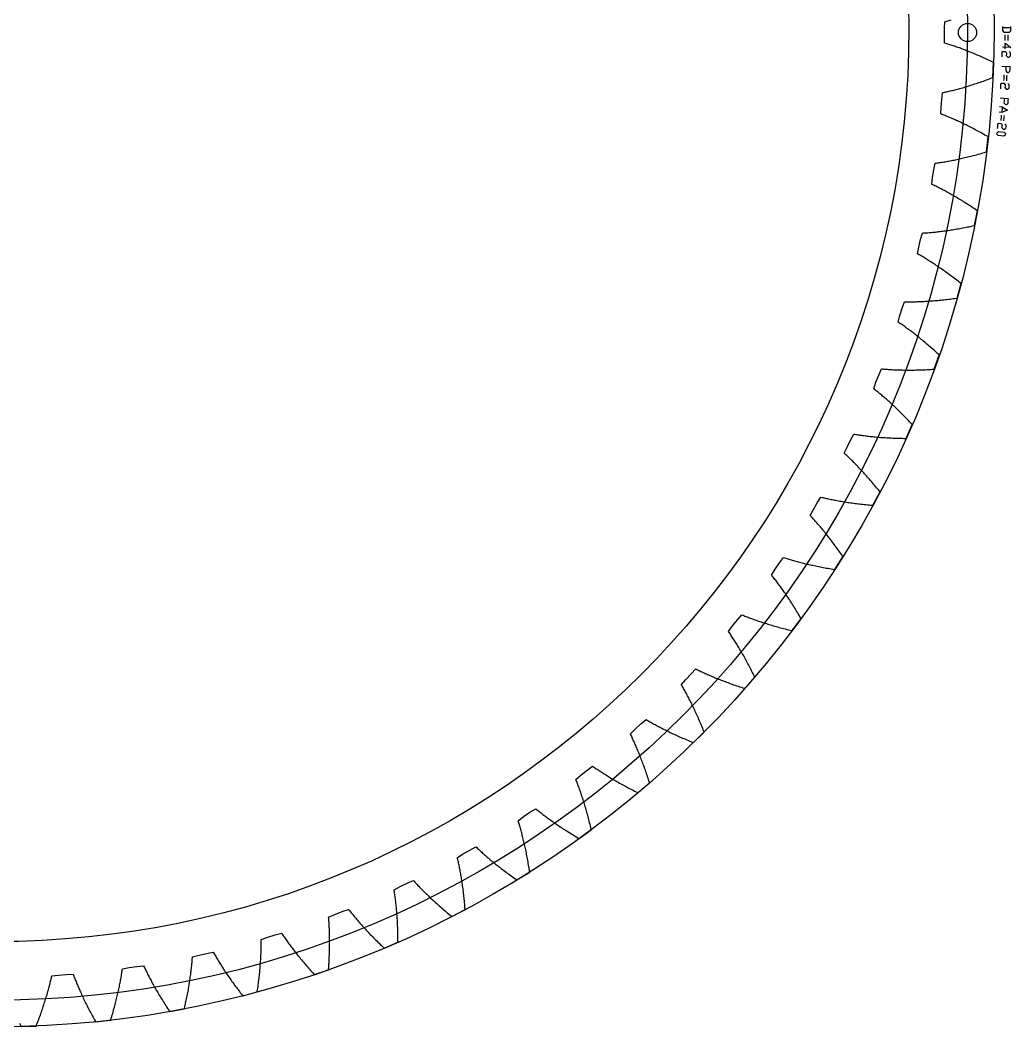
# Model space of a CAD drawing. Extents: x -21.6 to 21.9, y -21.6 to 21.6.
# Drawn here: x 0.54 to 21.93, y -21.57 to 0.18 of the extents above; entities that cross this region are included whole.
import ezdxf

# ---------------------------------------------------------------- set-up
doc = ezdxf.new("R2010")
doc.units = 0
doc.header["$MEASUREMENT"] = 0
for name, color, linetype in [('gear', 7, 'CONTINUOUS'), ('gear_guides', 5, 'CONTINUOUS'), ('gear_texts', 7, 'CONTINUOUS')]:
    doc.layers.add(name, color=color, linetype=linetype)

msp = doc.modelspace()

# ---------------------------------------------------------------- linework, layer by layer
at = {"layer": 'gear'}
msp.add_lwpolyline([(0.52171, -21.492553), (0.536704, -21.524868), (0.551977, -21.557429), (0.555839, -21.565608), (0.556807, -21.567655), (0.556868, -21.567783), (0.556897, -21.567811), (0.881421, -21.556988), (0.881448, -21.556957), (0.8815, -21.556825), (0.88233, -21.554718), (0.885638, -21.546301), (0.898707, -21.512794), (0.911514, -21.479552), (0.924062, -21.446575), (0.936353, -21.413866), (0.948389, -21.381425), (0.960173, -21.349254), (0.971708, -21.317356), (0.982995, -21.28573), (0.994038, -21.254379), (1.004838, -21.223305), (1.015398, -21.192508), (1.025722, -21.16199), (1.03581, -21.131753), (1.045666, -21.101798), (1.055293, -21.072127), (1.064692, -21.04274), (1.073867, -21.01364), (1.082819, -20.984827), (1.091552, -20.956303), (1.100068, -20.928069), (1.10837, -20.900126), (1.11646, -20.872477), (1.12434, -20.845121), (1.132014, -20.818061), (1.139483, -20.791298), (1.146751, -20.764832), (1.15382, -20.738665), (1.160693, -20.712799), (1.167372, -20.687233), (1.17386, -20.661971), (1.18016, -20.637012), (1.186273, -20.612357), (1.192204, -20.588009), (1.197954, -20.563968), (1.203527, -20.540234), (1.208924, -20.51681), (1.214148, -20.493696), (1.219203, -20.470894), (1.365931, -20.454443), (1.531967, -20.442678), (1.679548, -20.438274), (1.687768, -20.460136), (1.6962, -20.482283), (1.704846, -20.504712), (1.713709, -20.527422), (1.722792, -20.550413), (1.732096, -20.573681), (1.741626, -20.597227), (1.751382, -20.621048), (1.761367, -20.645144), (1.771584, -20.669512), (1.782036, -20.694151), (1.792724, -20.719059), (1.803651, -20.744236), (1.81482, -20.769679), (1.826233, -20.795386), (1.837892, -20.821357), (1.849799, -20.84759), (1.861958, -20.874082), (1.87437, -20.900833), (1.887038, -20.927841), (1.899964, -20.955104), (1.913151, -20.98262), (1.9266, -21.010387), (1.940314, -21.038405), (1.954296, -21.066671), (1.968547, -21.095183), (1.98307, -21.12394), (1.997868, -21.15294), (2.012942, -21.182181), (2.028295, -21.211662), (2.043929, -21.24138), (2.059846, -21.271333), (2.076049, -21.301521), (2.092539, -21.331941), (2.10932, -21.36259), (2.126392, -21.393468), (2.143759, -21.424572), (2.161422, -21.455901), (2.165884, -21.463768), (2.167003, -21.465737), (2.167073, -21.46586), (2.167104, -21.465887), (2.489912, -21.430841), (2.489937, -21.430809), (2.489979, -21.430673), (2.490648, -21.42851), (2.493319, -21.419869), (2.503847, -21.38548), (2.514135, -21.351373), (2.524183, -21.317551), (2.533995, -21.284015), (2.543573, -21.250765), (2.55292, -21.217804), (2.562039, -21.185132), (2.570931, -21.152751), (2.5796, -21.120663), (2.588048, -21.088868), (2.596277, -21.057368), (2.604291, -21.026165), (2.612092, -20.995258), (2.619682, -20.964651), (2.627064, -20.934343), (2.634241, -20.904336), (2.641215, -20.874631), (2.64799, -20.84523), (2.654567, -20.816133), (2.660949, -20.787341), (2.667139, -20.758857), (2.67314, -20.73068), (2.678954, -20.702812), (2.684584, -20.675254), (2.690032, -20.648007), (2.695302, -20.621072), (2.700396, -20.59445), (2.705317, -20.568143), (2.710067, -20.54215), (2.714649, -20.516473), (2.719065, -20.491113), (2.72332, -20.466071), (2.727414, -20.441347), (2.731352, -20.416943), (2.735135, -20.39286), (2.738766, -20.369098), (2.742249, -20.345658), (2.745586, -20.322542), (2.890674, -20.295172), (3.055366, -20.271032), (3.202206, -20.255612), (3.212036, -20.276799), (3.2221, -20.298253), (3.232398, -20.319973), (3.242933, -20.341958), (3.253709, -20.364205), (3.264726, -20.386713), (3.275988, -20.409481), (3.287497, -20.432507), (3.299256, -20.455789), (3.311265, -20.479325), (3.323529, -20.503114), (3.336049, -20.527154), (3.348827, -20.551444), (3.361866, -20.575981), (3.375168, -20.600764), (3.388735, -20.625791), (3.402569, -20.65106), (3.416674, -20.67657), (3.43105, -20.702319), (3.445701, -20.728304), (3.460628, -20.754525), (3.475834, -20.780978), (3.491321, -20.807663), (3.50709, -20.834578), (3.523145, -20.86172), (3.539488, -20.889087), (3.556119, -20.916678), (3.573043, -20.944491), (3.59026, -20.972524), (3.607773, -21.000775), (3.625584, -21.029242), (3.643695, -21.057922), (3.662109, -21.086814), (3.680826, -21.115916), (3.69985, -21.145226), (3.719182, -21.174742), (3.738825, -21.204462), (3.75878, -21.234383), (3.763817, -21.241894), (3.76508, -21.243774), (3.765159, -21.243891), (3.765192, -21.243916), (4.084478, -21.184845), (4.084501, -21.184811), (4.084532, -21.184673), (4.085039, -21.182465), (4.087056, -21.173649), (4.094985, -21.138569), (4.102695, -21.103789), (4.110187, -21.069311), (4.117466, -21.035135), (4.124533, -21.001262), (4.13139, -20.967694), (4.138042, -20.934433), (4.144489, -20.901478), (4.150736, -20.868832), (4.156784, -20.836495), (4.162637, -20.804468), (4.168296, -20.772752), (4.173765, -20.74135), (4.179047, -20.71026), (4.184144, -20.679485), (4.189058, -20.649026), (4.193793, -20.618883), (4.198351, -20.589058), (4.202735, -20.55955), (4.206948, -20.530363), (4.210992, -20.501495), (4.214871, -20.472949), (4.218586, -20.444724), (4.222141, -20.416823), (4.225538, -20.389245), (4.22878, -20.361991), (4.231871, -20.335063), (4.234811, -20.308461), (4.237606, -20.282186), (4.240256, -20.256239), (4.242765, -20.23062), (4.245136, -20.20533), (4.247372, -20.180369), (4.249474, -20.155739), (4.251447, -20.131441), (4.253293, -20.107474), (4.255014, -20.083839), (4.256614, -20.060538), (4.399251, -20.022402), (4.561679, -19.986022), (4.706956, -19.959672), (4.718342, -19.980065), (4.72998, -20.000707), (4.741873, -20.021597), (4.754022, -20.042733), (4.76643, -20.064113), (4.779098, -20.085735), (4.792031, -20.107597), (4.805228, -20.129699), (4.818693, -20.152037), (4.832428, -20.17461), (4.846435, -20.197416), (4.860716, -20.220453), (4.875274, -20.24372), (4.89011, -20.267214), (4.905227, -20.290933), (4.920626, -20.314876), (4.936311, -20.339041), (4.952282, -20.363426), (4.968543, -20.388028), (4.985094, -20.412846), (5.001939, -20.437878), (5.019079, -20.463121), (5.036517, -20.488574), (5.054254, -20.514235), (5.072292, -20.540101), (5.090634, -20.566171), (5.109281, -20.592442), (5.128236, -20.618913), (5.1475, -20.64558), (5.167075, -20.672443), (5.186963, -20.699499), (5.207167, -20.726746), (5.227688, -20.754182), (5.248528, -20.781804), (5.269689, -20.80961), (5.291173, -20.837598), (5.312982, -20.865767), (5.335117, -20.894113), (5.340702, -20.901227), (5.342101, -20.903007), (5.342189, -20.903118), (5.342224, -20.90314), (5.656203, -20.820375), (5.656222, -20.820338), (5.656244, -20.820198), (5.656584, -20.81796), (5.657936, -20.809017), (5.663222, -20.773443), (5.668311, -20.738184), (5.673206, -20.703242), (5.67791, -20.668617), (5.682426, -20.634312), (5.686756, -20.600325), (5.690903, -20.56666), (5.69487, -20.533315), (5.698659, -20.500293), (5.702274, -20.467595), (5.705717, -20.43522), (5.70899, -20.40317), (5.712098, -20.371447), (5.715041, -20.340049), (5.717824, -20.30898), (5.720448, -20.278238), (5.722917, -20.247826), (5.725234, -20.217743), (5.727401, -20.187991), (5.729421, -20.15857), (5.731296, -20.129481), (5.733031, -20.100725), (5.734626, -20.072301), (5.736086, -20.044212), (5.737413, -20.016458), (5.738609, -19.989038), (5.739679, -19.961954), (5.740623, -19.935207), (5.741446, -19.908796), (5.74215, -19.882723), (5.742738, -19.856988), (5.743212, -19.831592), (5.743576, -19.806534), (5.743832, -19.781816), (5.743984, -19.757438), (5.744033, -19.7334), (5.743984, -19.709703), (5.743838, -19.686347), (5.883226, -19.637659), (6.042481, -19.589243), (6.185382, -19.552109), (6.198261, -19.571594), (6.211409, -19.591309), (6.224829, -19.611252), (6.238524, -19.631421), (6.252495, -19.651814), (6.266744, -19.672428), (6.281274, -19.693264), (6.296086, -19.714317), (6.311183, -19.735586), (6.326566, -19.757069), (6.342238, -19.778765), (6.358201, -19.800671), (6.374457, -19.822784), (6.391007, -19.845104), (6.407854, -19.867628), (6.425, -19.890353), (6.442446, -19.913278), (6.460195, -19.936401), (6.478249, -19.959719), (6.496609, -19.983231), (6.515277, -20.006934), (6.534256, -20.030826), (6.553547, -20.054904), (6.573152, -20.079168), (6.593073, -20.103614), (6.613311, -20.12824), (6.63387, -20.153044), (6.654749, -20.178024), (6.675952, -20.203178), (6.69748, -20.228503), (6.719335, -20.253997), (6.741519, -20.279658), (6.764032, -20.305483), (6.786878, -20.33147), (6.810058, -20.357618), (6.833573, -20.383922), (6.857426, -20.410382), (6.881618, -20.436995), (6.887719, -20.443672), (6.889247, -20.445342), (6.889343, -20.445447), (6.88938, -20.445466), (7.196295, -20.339468), (7.196312, -20.339431), (7.196323, -20.339289), (7.196495, -20.337031), (7.197175, -20.328013), (7.199788, -20.292143), (7.202227, -20.256602), (7.204498, -20.221392), (7.206601, -20.186513), (7.208541, -20.151966), (7.210319, -20.117751), (7.211938, -20.083869), (7.213402, -20.050322), (7.214713, -20.017109), (7.215875, -19.984232), (7.216888, -19.95169), (7.217758, -19.919486), (7.218486, -19.887618), (7.219075, -19.856089), (7.219528, -19.824898), (7.219847, -19.794047), (7.220037, -19.763535), (7.220099, -19.733363), (7.220036, -19.703532), (7.219852, -19.674042), (7.219548, -19.644895), (7.219129, -19.616089), (7.218596, -19.587626), (7.217953, -19.559506), (7.217202, -19.53173), (7.216346, -19.504298), (7.215388, -19.47721), (7.214331, -19.450467), (7.213178, -19.424069), (7.211931, -19.398016), (7.210594, -19.372309), (7.20917, -19.346948), (7.20766, -19.321933), (7.206068, -19.297265), (7.204398, -19.272944), (7.202651, -19.248969), (7.20083, -19.225342), (7.198939, -19.202063), (7.334299, -19.143094), (7.489491, -19.082912), (7.629218, -19.035204), (7.643516, -19.053672), (7.658101, -19.072349), (7.672974, -19.091233), (7.688138, -19.110322), (7.703593, -19.129614), (7.719343, -19.149106), (7.735389, -19.168797), (7.751733, -19.188684), (7.768378, -19.208766), (7.785323, -19.22904), (7.802573, -19.249503), (7.820128, -19.270155), (7.837991, -19.290992), (7.856163, -19.312013), (7.874646, -19.333214), (7.893442, -19.354595), (7.912553, -19.376152), (7.93198, -19.397884), (7.951726, -19.419788), (7.971792, -19.441862), (7.992179, -19.464103), (8.01289, -19.48651), (8.033927, -19.50908), (8.05529, -19.53181), (8.076982, -19.554699), (8.099004, -19.577744), (8.121359, -19.600943), (8.144047, -19.624293), (8.16707, -19.647791), (8.190431, -19.671437), (8.21413, -19.695226), (8.238169, -19.719158), (8.262549, -19.743228), (8.287274, -19.767436), (8.312342, -19.791777), (8.337758, -19.816251), (8.363521, -19.840855), (8.389634, -19.865585), (8.396217, -19.871787), (8.397866, -19.873339), (8.397969, -19.873436), (8.398007, -19.873452), (8.696143, -19.744815), (8.696157, -19.744776), (8.696158, -19.744635), (8.69616, -19.74237), (8.696165, -19.733326), (8.696089, -19.697361), (8.695866, -19.661738), (8.695499, -19.626456), (8.69499, -19.591517), (8.694342, -19.556922), (8.693559, -19.52267), (8.692642, -19.488762), (8.691595, -19.455199), (8.69042, -19.421981), (8.689121, -19.389109), (8.6877, -19.356583), (8.68616, -19.324403), (8.684505, -19.29257), (8.682736, -19.261085), (8.680857, -19.229948), (8.67887, -19.199159), (8.676779, -19.168718), (8.674586, -19.138626), (8.672294, -19.108883), (8.669907, -19.07949), (8.667426, -19.050446), (8.664855, -19.021752), (8.662196, -18.993409), (8.659453, -18.965416), (8.656629, -18.937773), (8.653725, -18.910482), (8.650746, -18.883541), (8.647694, -18.856952), (8.644571, -18.830714), (8.641381, -18.804827), (8.638127, -18.779292), (8.634811, -18.754108), (8.631436, -18.729276), (8.628005, -18.704796), (8.624522, -18.680667), (8.620988, -18.656891), (8.617407, -18.633466), (8.613781, -18.610392), (8.744356, -18.541473), (8.894617, -18.469862), (9.030387, -18.411845), (9.046026, -18.429193), (9.061966, -18.446728), (9.078209, -18.464448), (9.094756, -18.48235), (9.11161, -18.500433), (9.128773, -18.518694), (9.146246, -18.537131), (9.16403, -18.555741), (9.182128, -18.574523), (9.200542, -18.593473), (9.219273, -18.612591), (9.238322, -18.631873), (9.257692, -18.651317), (9.277384, -18.67092), (9.2974, -18.690682), (9.317741, -18.710598), (9.33841, -18.730667), (9.359407, -18.750886), (9.380734, -18.771253), (9.402393, -18.791765), (9.424386, -18.812421), (9.446713, -18.833218), (9.469378, -18.854152), (9.49238, -18.875223), (9.515722, -18.896427), (9.539405, -18.917761), (9.56343, -18.939225), (9.5878, -18.960814), (9.612515, -18.982526), (9.637577, -19.00436), (9.662987, -19.026312), (9.688748, -19.04838), (9.714859, -19.070561), (9.741323, -19.092853), (9.768141, -19.115253), (9.795314, -19.13776), (9.822844, -19.160369), (9.850732, -19.183079), (9.85776, -19.188772), (9.85952, -19.190196), (9.85963, -19.190285), (9.859669, -19.190298), (10.147359, -19.039741), (10.14737, -19.039701), (10.14736, -19.03956), (10.147193, -19.037302), (10.146522, -19.028282), (10.143759, -18.992424), (10.140874, -18.956917), (10.137872, -18.921761), (10.134753, -18.886958), (10.131522, -18.852508), (10.128181, -18.81841), (10.124732, -18.784665), (10.12118, -18.751274), (10.117526, -18.718237), (10.113774, -18.685554), (10.109927, -18.653225), (10.105987, -18.62125), (10.101957, -18.589631), (10.09784, -18.558366), (10.093639, -18.527456), (10.089357, -18.496901), (10.084997, -18.466702), (10.080562, -18.436858), (10.076054, -18.407369), (10.071476, -18.378237), (10.066832, -18.349459), (10.062124, -18.321038), (10.057354, -18.292973), (10.052527, -18.265263), (10.047645, -18.237909), (10.04271, -18.21091), (10.037726, -18.184268), (10.032695, -18.157981), (10.02762, -18.132049), (10.022504, -18.106474), (10.017351, -18.081253), (10.012162, -18.056388), (10.006941, -18.031877), (10.001691, -18.007722), (9.996414, -17.983921), (9.991113, -17.960475), (9.985791, -17.937383), (9.980452, -17.914645), (10.105511, -17.836161), (10.25, -17.753521), (10.381055, -17.68552), (10.397947, -17.701651), (10.415152, -17.717946), (10.432674, -17.734402), (10.450513, -17.751018), (10.468672, -17.767791), (10.487151, -17.784718), (10.505952, -17.801797), (10.525078, -17.819027), (10.544529, -17.836403), (10.564308, -17.853925), (10.584414, -17.871589), (10.604852, -17.889394), (10.62562, -17.907336), (10.646722, -17.925413), (10.668159, -17.943623), (10.689932, -17.961963), (10.712042, -17.980432), (10.734491, -17.999025), (10.757281, -18.017741), (10.780413, -18.036578), (10.803887, -18.055533), (10.827707, -18.074602), (10.851872, -18.093785), (10.876384, -18.113077), (10.901245, -18.132478), (10.926457, -18.151983), (10.952019, -18.171591), (10.977934, -18.191298), (11.004202, -18.211103), (11.030826, -18.231003), (11.057806, -18.250994), (11.085143, -18.271075), (11.112839, -18.291243), (11.140895, -18.311496), (11.169312, -18.331829), (11.198091, -18.352242), (11.227233, -18.372731), (11.25674, -18.393293), (11.264174, -18.398445), (11.266036, -18.399733), (11.266153, -18.399814), (11.266193, -18.399824), (11.541826, -18.228189), (11.541835, -18.228148), (11.541814, -18.228008), (11.541479, -18.225769), (11.540135, -18.216825), (11.5347, -18.181273), (11.529171, -18.146081), (11.523549, -18.111248), (11.517838, -18.076775), (11.512042, -18.042663), (11.506162, -18.00891), (11.500201, -17.975518), (11.494164, -17.942485), (11.488051, -17.909814), (11.481867, -17.877502), (11.475615, -17.845551), (11.469296, -17.81396), (11.462914, -17.78273), (11.456473, -17.75186), (11.449974, -17.721351), (11.443421, -17.691201), (11.436816, -17.661412), (11.430162, -17.631983), (11.423463, -17.602914), (11.416721, -17.574205), (11.40994, -17.545855), (11.403121, -17.517865), (11.396268, -17.490235), (11.389383, -17.462963), (11.38247, -17.43605), (11.375531, -17.409496), (11.36857, -17.383301), (11.361589, -17.357463), (11.35459, -17.331984), (11.347578, -17.306861), (11.340554, -17.282097), (11.333522, -17.257688), (11.326484, -17.233637), (11.319443, -17.209941), (11.312402, -17.186602), (11.305364, -17.163617), (11.298331, -17.140987), (11.291308, -17.118712), (11.410152, -17.031102), (11.548061, -16.937895), (11.673669, -16.860291), (11.691718, -16.875114), (11.710093, -16.890077), (11.728796, -16.905179), (11.747827, -16.920415), (11.767188, -16.935784), (11.78688, -16.951282), (11.806906, -16.966909), (11.827265, -16.982661), (11.847961, -16.998535), (11.868993, -17.01453), (11.890364, -17.030642), (11.912074, -17.04687), (11.934126, -17.063209), (11.95652, -17.079659), (11.979257, -17.096216), (12.00234, -17.112878), (12.025768, -17.129643), (12.049544, -17.146507), (12.073669, -17.163468), (12.098143, -17.180523), (12.122969, -17.19767), (12.148147, -17.214907), (12.173678, -17.232229), (12.199564, -17.249636), (12.225805, -17.267124), (12.252403, -17.284691), (12.279359, -17.302334), (12.306675, -17.32005), (12.33435, -17.337836), (12.362386, -17.35569), (12.390784, -17.37361), (12.419546, -17.391592), (12.448672, -17.409634), (12.478162, -17.427733), (12.508019, -17.445886), (12.538244, -17.464091), (12.568836, -17.482344), (12.599797, -17.500644), (12.607595, -17.505226), (12.609548, -17.506372), (12.60967, -17.506444), (12.609711, -17.506451), (12.871747, -17.314697), (12.871753, -17.314656), (12.871721, -17.314518), (12.87122, -17.31231), (12.869212, -17.303491), (12.861135, -17.268445), (12.852991, -17.233765), (12.844782, -17.199449), (12.836511, -17.1655), (12.828182, -17.131916), (12.819796, -17.098697), (12.811357, -17.065843), (12.802867, -17.033355), (12.79433, -17.001231), (12.785749, -16.969472), (12.777126, -16.938077), (12.768464, -16.907047), (12.759767, -16.876381), (12.751036, -16.846079), (12.742276, -16.816141), (12.733488, -16.786565), (12.724675, -16.757353), (12.715841, -16.728503), (12.706988, -16.700016), (12.69812, -16.671891), (12.689239, -16.644128), (12.680347, -16.616726), (12.671448, -16.589684), (12.662545, -16.563003), (12.65364, -16.536683), (12.644736, -16.510721), (12.635837, -16.485119), (12.626944, -16.459876), (12.618061, -16.43499), (12.609191, -16.410462), (12.600336, -16.386292), (12.591499, -16.362477), (12.582684, -16.339019), (12.573892, -16.315916), (12.565126, -16.293167), (12.55639, -16.270773), (12.547687, -16.248732), (12.539018, -16.227044), (12.650983, -16.130798), (12.781541, -16.027545), (12.900998, -15.940772), (12.920104, -15.954205), (12.939547, -15.967753), (12.959325, -15.981414), (12.979442, -15.995186), (12.999897, -16.009065), (13.020693, -16.023049), (13.04183, -16.037135), (13.06331, -16.051321), (13.085134, -16.065605), (13.107302, -16.079983), (13.129817, -16.094453), (13.15268, -16.109013), (13.175891, -16.123659), (13.199451, -16.138389), (13.223363, -16.153201), (13.247626, -16.168091), (13.272242, -16.183058), (13.297211, -16.198098), (13.322536, -16.213209), (13.348217, -16.228387), (13.374254, -16.243631), (13.40065, -16.258938), (13.427404, -16.274305), (13.454518, -16.289728), (13.481993, -16.305206), (13.50983, -16.320736), (13.538029, -16.336315), (13.566592, -16.35194), (13.595518, -16.367609), (13.624811, -16.383318), (13.654469, -16.399065), (13.684494, -16.414848), (13.714886, -16.430663), (13.745647, -16.446507), (13.776777, -16.462378), (13.808277, -16.478274), (13.840148, -16.49419), (13.87239, -16.510125), (13.880509, -16.514111), (13.882542, -16.515108), (13.882669, -16.51517), (13.88271, -16.515174), (14.129684, -16.304375), (14.129687, -16.304334), (14.129645, -16.304198), (14.12898, -16.302034), (14.126318, -16.29339), (14.115645, -16.259045), (14.104932, -16.22507), (14.094182, -16.191465), (14.083397, -16.158228), (14.072581, -16.12536), (14.061736, -16.092861), (14.050865, -16.06073), (14.039972, -16.028966), (14.029058, -15.99757), (14.018128, -15.966542), (14.007183, -15.935879), (13.996227, -15.905583), (13.985262, -15.875653), (13.974291, -15.846088), (13.963317, -15.816888), (13.952344, -15.788052), (13.941373, -15.75958), (13.930408, -15.731471), (13.919451, -15.703725), (13.908505, -15.676342), (13.897574, -15.649319), (13.88666, -15.622658), (13.875765, -15.596358), (13.864893, -15.570417), (13.854046, -15.544835), (13.843227, -15.519612), (13.832439, -15.494746), (13.821685, -15.470238), (13.810967, -15.446086), (13.800289, -15.422289), (13.789652, -15.398848), (13.779061, -15.375761), (13.768516, -15.353027), (13.758023, -15.330645), (13.747582, -15.308615), (13.737197, -15.286937), (13.72687, -15.265608), (13.716605, -15.244628), (13.821064, -15.140284), (13.943541, -15.027563), (14.056179, -14.932105), (14.076236, -14.944073), (14.096637, -14.95613), (14.117381, -14.968275), (14.13847, -14.980505), (14.159905, -14.992816), (14.181688, -15.005207), (14.203819, -15.017675), (14.226299, -15.030216), (14.249129, -15.042829), (14.27231, -15.05551), (14.295844, -15.068257), (14.31973, -15.081068), (14.343971, -15.093938), (14.368566, -15.106867), (14.393518, -15.11985), (14.418826, -15.132886), (14.444491, -15.145971), (14.470515, -15.159103), (14.496898, -15.172279), (14.523641, -15.185496), (14.550745, -15.198752), (14.578211, -15.212043), (14.606039, -15.225367), (14.63423, -15.238721), (14.662784, -15.252103), (14.691704, -15.265509), (14.720988, -15.278937), (14.750639, -15.292384), (14.780656, -15.305847), (14.81104, -15.319324), (14.841792, -15.332811), (14.872912, -15.346305), (14.904402, -15.359804), (14.936261, -15.373306), (14.96849, -15.386806), (15.001089, -15.400303), (15.03406, -15.413793), (15.067403, -15.427274), (15.075797, -15.430643), (15.077899, -15.431485), (15.07803, -15.431537), (15.078072, -15.431538), (15.308602, -15.202872), (15.308601, -15.202831), (15.30855, -15.202699), (15.307725, -15.20059), (15.304425, -15.192169), (15.291215, -15.158718), (15.277993, -15.125639), (15.264761, -15.09293), (15.251523, -15.060593), (15.238281, -15.028625), (15.225038, -14.997027), (15.211796, -14.965798), (15.19856, -14.934938), (15.18533, -14.904445), (15.172111, -14.87432), (15.158906, -14.844561), (15.145716, -14.815169), (15.132545, -14.786141), (15.119396, -14.757479), (15.106271, -14.729181), (15.093173, -14.701245), (15.080105, -14.673673), (15.06707, -14.646462), (15.05407, -14.619613), (15.041109, -14.593123), (15.028189, -14.566994), (15.015312, -14.541223), (15.002483, -14.51581), (14.989702, -14.490754), (14.976974, -14.466054), (14.964301, -14.44171), (14.951685, -14.41772), (14.939129, -14.394084), (14.926636, -14.370801), (14.914209, -14.347869), (14.901851, -14.325288), (14.889564, -14.303056), (14.87735, -14.281174), (14.865213, -14.259639), (14.853155, -14.238451), (14.841179, -14.217609), (14.829287, -14.197112), (14.817483, -14.176958), (14.913852, -14.065099), (15.027563, -13.943541), (15.132753, -13.839932), (15.153648, -13.850368), (15.174893, -13.860867), (15.196486, -13.871428), (15.218431, -13.882047), (15.240726, -13.892722), (15.263374, -13.903451), (15.286374, -13.91423), (15.309729, -13.925056), (15.333438, -13.935927), (15.357502, -13.946841), (15.381922, -13.957794), (15.406699, -13.968783), (15.431834, -13.979806), (15.457327, -13.990861), (15.483178, -14.001943), (15.50939, -14.013051), (15.535961, -14.024182), (15.562894, -14.035332), (15.590188, -14.0465), (15.617844, -14.057681), (15.645863, -14.068874), (15.674244, -14.080076), (15.70299, -14.091283), (15.7321, -14.102494), (15.761575, -14.113704), (15.791416, -14.124912), (15.821622, -14.136114), (15.852194, -14.147307), (15.883133, -14.158489), (15.91444, -14.169657), (15.946113, -14.180808), (15.978155, -14.19194), (16.010565, -14.203048), (16.043344, -14.214131), (16.076492, -14.225185), (16.110009, -14.236208), (16.143896, -14.247197), (16.178153, -14.258148), (16.186775, -14.26088), (16.188934, -14.261562), (16.189069, -14.261605), (16.189111, -14.261603), (16.401908, -14.016348), (16.401905, -14.016307), (16.401843, -14.01618), (16.400863, -14.014138), (16.396943, -14.005988), (16.38127, -13.973617), (16.365613, -13.941618), (16.349974, -13.90999), (16.334356, -13.878732), (16.318762, -13.847844), (16.303195, -13.817324), (16.287656, -13.787172), (16.272151, -13.757387), (16.25668, -13.727968), (16.241246, -13.698915), (16.225854, -13.670226), (16.210504, -13.641902), (16.195201, -13.61394), (16.179946, -13.58634), (16.164743, -13.559102), (16.149595, -13.532223), (16.134503, -13.505705), (16.119471, -13.479544), (16.104501, -13.453741), (16.089596, -13.428295), (16.07476, -13.403204), (16.059994, -13.378467), (16.045301, -13.354084), (16.030683, -13.330053), (16.016145, -13.306374), (16.001688, -13.283045), (15.987314, -13.260065), (15.973027, -13.237433), (15.95883, -13.215148), (15.944724, -13.193209), (15.930712, -13.171614), (15.916798, -13.150364), (15.902983, -13.129455), (15.889271, -13.108888), (15.875663, -13.08866), (15.862163, -13.068771), (15.848773, -13.04922), (15.835496, -13.030005), (15.923236, -12.911256), (16.027545, -12.781541), (16.124698, -12.670361), (16.146315, -12.679206), (16.168284, -12.688088), (16.190607, -12.697006), (16.213283, -12.705955), (16.236314, -12.714935), (16.2597, -12.723941), (16.283442, -12.73297), (16.30754, -12.742021), (16.331995, -12.751091), (16.356808, -12.760175), (16.381978, -12.769272), (16.407507, -12.77838), (16.433395, -12.787494), (16.459643, -12.796612), (16.486251, -12.805731), (16.513219, -12.81485), (16.540548, -12.823963), (16.568238, -12.83307), (16.596291, -12.842166), (16.624705, -12.85125), (16.653482, -12.860318), (16.682622, -12.869367), (16.712124, -12.878395), (16.741991, -12.887399), (16.772221, -12.896375), (16.802816, -12.905321), (16.833774, -12.914235), (16.865098, -12.923112), (16.896786, -12.931951), (16.928839, -12.940749), (16.961258, -12.949501), (16.994042, -12.958207), (17.027192, -12.966862), (17.060707, -12.975465), (17.094588, -12.984011), (17.128836, -12.992498), (17.163449, -13.000924), (17.198429, -13.009284), (17.207231, -13.011364), (17.209435, -13.011883), (17.209573, -13.011916), (17.209614, -13.011911), (17.403488, -12.75144), (17.403481, -12.751399), (17.403411, -12.751276), (17.402281, -12.749314), (17.397762, -12.741479), (17.379715, -12.71037), (17.36171, -12.679631), (17.343751, -12.64926), (17.325841, -12.619257), (17.307982, -12.58962), (17.290177, -12.560349), (17.27243, -12.531442), (17.254741, -12.502899), (17.237115, -12.474719), (17.219554, -12.4469), (17.20206, -12.419442), (17.184637, -12.392344), (17.167287, -12.365604), (17.150013, -12.339221), (17.132816, -12.313195), (17.115701, -12.287524), (17.09867, -12.262207), (17.081725, -12.237243), (17.064869, -12.212631), (17.048104, -12.188369), (17.031434, -12.164457), (17.014861, -12.140893), (16.998387, -12.117676), (16.982015, -12.094805), (16.965747, -12.072278), (16.949587, -12.050095), (16.933536, -12.028253), (16.917598, -12.006752), (16.901775, -11.985591), (16.886069, -11.964767), (16.870483, -11.94428), (16.855019, -11.924129), (16.839681, -11.904311), (16.82447, -11.884826), (16.809389, -11.865672), (16.79444, -11.846847), (16.779626, -11.828351), (16.76495, -11.810182), (16.843571, -11.685209), (16.937895, -11.548061), (17.026467, -11.429932), (17.048685, -11.437136), (17.071257, -11.444352), (17.094183, -11.451577), (17.117465, -11.458807), (17.141103, -11.46604), (17.165096, -11.473273), (17.189446, -11.480503), (17.214154, -11.487728), (17.239218, -11.494944), (17.26464, -11.502149), (17.29042, -11.50934), (17.316558, -11.516514), (17.343055, -11.523668), (17.369911, -11.530799), (17.397125, -11.537905), (17.4247, -11.544982), (17.452633, -11.552028), (17.480927, -11.55904), (17.50958, -11.566015), (17.538594, -11.57295), (17.567968, -11.579842), (17.597703, -11.586688), (17.627798, -11.593486), (17.658253, -11.600232), (17.68907, -11.606925), (17.720247, -11.61356), (17.751786, -11.620134), (17.783685, -11.626646), (17.815945, -11.633093), (17.848566, -11.63947), (17.881548, -11.645776), (17.914891, -11.652007), (17.948595, -11.658161), (17.98266, -11.664234), (18.017085, -11.670225), (18.051871, -11.676129), (18.087017, -11.681944), (18.122523, -11.687668), (18.131456, -11.689084), (18.133693, -11.689437), (18.133833, -11.689459), (18.133873, -11.689451), (18.307741, -11.41522), (18.307731, -11.41518), (18.307651, -11.415063), (18.306378, -11.41319), (18.301287, -11.405715), (18.280965, -11.376042), (18.260713, -11.346734), (18.240535, -11.31779), (18.220433, -11.289209), (18.200409, -11.26099), (18.180467, -11.233131), (18.160608, -11.205631), (18.140836, -11.17849), (18.121153, -11.151706), (18.101562, -11.125277), (18.082066, -11.099203), (18.062666, -11.073483), (18.043366, -11.048114), (18.024169, -11.023096), (18.005076, -10.998428), (17.98609, -10.974108), (17.967215, -10.950134), (17.948451, -10.926506), (17.929803, -10.903223), (17.911272, -10.880282), (17.892862, -10.857682), (17.874574, -10.835423), (17.856411, -10.813502), (17.838375, -10.791918), (17.82047, -10.77067), (17.802697, -10.749756), (17.785059, -10.729175), (17.767559, -10.708925), (17.750198, -10.689005), (17.73298, -10.669414), (17.715907, -10.650149), (17.698981, -10.631209), (17.682204, -10.612593), (17.665579, -10.594299), (17.649109, -10.576326), (17.632795, -10.558671), (17.616641, -10.541334), (17.600648, -10.524312), (17.66971, -10.393813), (17.753521, -10.25), (17.833018, -10.125582), (17.855712, -10.131106), (17.878759, -10.136615), (17.902162, -10.142106), (17.925919, -10.147576), (17.950031, -10.153022), (17.974498, -10.158442), (17.99932, -10.163833), (18.024498, -10.169191), (18.050032, -10.174514), (18.075921, -10.179799), (18.102166, -10.185043), (18.128768, -10.190244), (18.155725, -10.195397), (18.183038, -10.200502), (18.210708, -10.205554), (18.238734, -10.210551), (18.267116, -10.21549), (18.295855, -10.220367), (18.324949, -10.225181), (18.3544, -10.229929), (18.384207, -10.234606), (18.41437, -10.239211), (18.444889, -10.243741), (18.475764, -10.248193), (18.506994, -10.252563), (18.53858, -10.25685), (18.570522, -10.26105), (18.602819, -10.26516), (18.63547, -10.269177), (18.668477, -10.273099), (18.701838, -10.276922), (18.735553, -10.280644), (18.769623, -10.284262), (18.804046, -10.287773), (18.838822, -10.291174), (18.873952, -10.294462), (18.909435, -10.297635), (18.94527, -10.300689), (18.954283, -10.301433), (18.95654, -10.301618), (18.956681, -10.30163), (18.956721, -10.301619), (19.109609, -10.015161), (19.109596, -10.015122), (19.109508, -10.015011), (19.108098, -10.013239), (19.102463, -10.006165), (19.07998, -9.978094), (19.057595, -9.950381), (19.03531, -9.923026), (19.013128, -9.896027), (18.991052, -9.869383), (18.969083, -9.843093), (18.947225, -9.817154), (18.92548, -9.791566), (18.903851, -9.766328), (18.88234, -9.741437), (18.860949, -9.716893), (18.839682, -9.692694), (18.81854, -9.668839), (18.797527, -9.645326), (18.776643, -9.622153), (18.755894, -9.59932), (18.735279, -9.576824), (18.714803, -9.554664), (18.694467, -9.532839), (18.674273, -9.511347), (18.654225, -9.490187), (18.634325, -9.469356), (18.614575, -9.448854), (18.594977, -9.428678), (18.575533, -9.408828), (18.556247, -9.3893), (18.537121, -9.370095), (18.518156, -9.35121), (18.499356, -9.332643), (18.480721, -9.314393), (18.462256, -9.296458), (18.443962, -9.278836), (18.425841, -9.261526), (18.407896, -9.244525), (18.390128, -9.227833), (18.372541, -9.211446), (18.355136, -9.195365), (18.337915, -9.179586), (18.397033, -9.044291), (18.469862, -8.894617), (18.539839, -8.764606), (18.562882, -8.768418), (18.586277, -8.77219), (18.610024, -8.775916), (18.634124, -8.779596), (18.658575, -8.783225), (18.683379, -8.786801), (18.708535, -8.790322), (18.734043, -8.793783), (18.759903, -8.797183), (18.786115, -8.800519), (18.812678, -8.803787), (18.839594, -8.806985), (18.866861, -8.81011), (18.894479, -8.813159), (18.922449, -8.816129), (18.95077, -8.819018), (18.979442, -8.821822), (19.008465, -8.824538), (19.037838, -8.827164), (19.067561, -8.829698), (19.097634, -8.832135), (19.128057, -8.834473), (19.158829, -8.836709), (19.18995, -8.838841), (19.22142, -8.840866), (19.253238, -8.84278), (19.285404, -8.844581), (19.317918, -8.846266), (19.350778, -8.847832), (19.383986, -8.849276), (19.417539, -8.850595), (19.451438, -8.851788), (19.485683, -8.852849), (19.520272, -8.853778), (19.555206, -8.854571), (19.590483, -8.855224), (19.626103, -8.855737), (19.662066, -8.856104), (19.67111, -8.856173), (19.673375, -8.856189), (19.673516, -8.85619), (19.673555, -8.856176), (19.804609, -8.559094), (19.804593, -8.559056), (19.804497, -8.558952), (19.802959, -8.55729), (19.79681, -8.550657), (19.772292, -8.524345), (19.747899, -8.498382), (19.723632, -8.472769), (19.699495, -8.447503), (19.675489, -8.422583), (19.651617, -8.398008), (19.627882, -8.373775), (19.604286, -8.349884), (19.580831, -8.326333), (19.55752, -8.303119), (19.534355, -8.280242), (19.511338, -8.2577), (19.488473, -8.235491), (19.465761, -8.213614), (19.443205, -8.192067), (19.420806, -8.170848), (19.398568, -8.149956), (19.376493, -8.129388), (19.354583, -8.109144), (19.33284, -8.089221), (19.311267, -8.069618), (19.289865, -8.050333), (19.268638, -8.031364), (19.247587, -8.012709), (19.226715, -7.994367), (19.206024, -7.976336), (19.185515, -7.958614), (19.165192, -7.941198), (19.145057, -7.924088), (19.125111, -7.907282), (19.105357, -7.890777), (19.085797, -7.874571), (19.066433, -7.858664), (19.047268, -7.843052), (19.028302, -7.827734), (19.00954, -7.812708), (18.990982, -7.797972), (18.97263, -7.783524), (19.021471, -7.644189), (19.082912, -7.489491), (19.142977, -7.354614), (19.166241, -7.356694), (19.189853, -7.358706), (19.213812, -7.360648), (19.238119, -7.362516), (19.262773, -7.364308), (19.287775, -7.366021), (19.313123, -7.367651), (19.338819, -7.369197), (19.36486, -7.370655), (19.391248, -7.372023), (19.417982, -7.373297), (19.445061, -7.374474), (19.472486, -7.375553), (19.500255, -7.376529), (19.528369, -7.377401), (19.556826, -7.378165), (19.585627, -7.378819), (19.614772, -7.379359), (19.644259, -7.379783), (19.674088, -7.380087), (19.70426, -7.38027), (19.734772, -7.380328), (19.765625, -7.380259), (19.796819, -7.380059), (19.828352, -7.379726), (19.860224, -7.379257), (19.892435, -7.37865), (19.924983, -7.3779), (19.957869, -7.377006), (19.991091, -7.375964), (20.024649, -7.374773), (20.058543, -7.373428), (20.092771, -7.371928), (20.127333, -7.370269), (20.162228, -7.368449), (20.197456, -7.366465), (20.233015, -7.364314), (20.268905, -7.361993), (20.277929, -7.361385), (20.280188, -7.361232), (20.280329, -7.361222), (20.280367, -7.361206), (20.388853, -7.055161), (20.388834, -7.055124), (20.388731, -7.055028), (20.387073, -7.053485), (20.380446, -7.04733), (20.35403, -7.022924), (20.327765, -6.998857), (20.301652, -6.975129), (20.275694, -6.951737), (20.249893, -6.928681), (20.224251, -6.905958), (20.198771, -6.883567), (20.173456, -6.861506), (20.148306, -6.839773), (20.123326, -6.818367), (20.098516, -6.797285), (20.073879, -6.776526), (20.049418, -6.756088), (20.025135, -6.735969), (20.001031, -6.716168), (19.97711, -6.696682), (19.953373, -6.67751), (19.929823, -6.65865), (19.906461, -6.6401), (19.88329, -6.621857), (19.860312, -6.603921), (19.837529, -6.586289), (19.814944, -6.568959), (19.792558, -6.55193), (19.770373, -6.535199), (19.748392, -6.518765), (19.726617, -6.502624), (19.705049, -6.486776), (19.683691, -6.471219), (19.662545, -6.45595), (19.641613, -6.440967), (19.620897, -6.426269), (19.600398, -6.411853), (19.58012, -6.397717), (19.560063, -6.383859), (19.54023, -6.370277), (19.520622, -6.356969), (19.501242, -6.343933), (19.539534, -6.201338), (19.589243, -6.042481), (19.639061, -5.903493), (19.662415, -5.903828), (19.686111, -5.904071), (19.710148, -5.904216), (19.734527, -5.904263), (19.759246, -5.904207), (19.784306, -5.904047), (19.809705, -5.903778), (19.835444, -5.9034), (19.861522, -5.902908), (19.887938, -5.902299), (19.914693, -5.901572), (19.941784, -5.900723), (19.969212, -5.899749), (19.996977, -5.898647), (20.025077, -5.897416), (20.053512, -5.896051), (20.082282, -5.89455), (20.111385, -5.892911), (20.140822, -5.89113), (20.17059, -5.889205), (20.200691, -5.887132), (20.231122, -5.88491), (20.261884, -5.882535), (20.292975, -5.880005), (20.324395, -5.877317), (20.356143, -5.874467), (20.388218, -5.871454), (20.42062, -5.868274), (20.453347, -5.864925), (20.486399, -5.861404), (20.519774, -5.857708), (20.553472, -5.853834), (20.587493, -5.84978), (20.621834, -5.845543), (20.656495, -5.84112), (20.691476, -5.836509), (20.726775, -5.831706), (20.762391, -5.82671), (20.771344, -5.82543), (20.773586, -5.825108), (20.773726, -5.825088), (20.773762, -5.825069), (20.859075, -5.511772), (20.859053, -5.511737), (20.858943, -5.511649), (20.857174, -5.510235), (20.850105, -5.504592), (20.82194, -5.482227), (20.793949, -5.460191), (20.766136, -5.43848), (20.738503, -5.417094), (20.711051, -5.396031), (20.683783, -5.375288), (20.656701, -5.354863), (20.629808, -5.334756), (20.603104, -5.314963), (20.576594, -5.295483), (20.550278, -5.276314), (20.524159, -5.257454), (20.498239, -5.238902), (20.47252, -5.220654), (20.447004, -5.202709), (20.421694, -5.185066), (20.39659, -5.167721), (20.371696, -5.150673), (20.347014, -5.133921), (20.322544, -5.117461), (20.29829, -5.101292), (20.274253, -5.085412), (20.250436, -5.069819), (20.22684, -5.05451), (20.203467, -5.039484), (20.180319, -5.024738), (20.157399, -5.01027), (20.134707, -4.996078), (20.112247, -4.98216), (20.090019, -4.968514), (20.068025, -4.955138), (20.046268, -4.942028), (20.02475, -4.929184), (20.003472, -4.916603), (19.982435, -4.904283), (19.961643, -4.892221), (19.941095, -4.880416), (19.920796, -4.868864), (19.948325, -4.723807), (19.986022, -4.561679), (20.025315, -4.419357), (20.048628, -4.417946), (20.072276, -4.416417), (20.096257, -4.414766), (20.120571, -4.41299), (20.145217, -4.411088), (20.170195, -4.409055), (20.195503, -4.406889), (20.221142, -4.404588), (20.24711, -4.402148), (20.273407, -4.399568), (20.300032, -4.396843), (20.326984, -4.393972), (20.354263, -4.390951), (20.381868, -4.387777), (20.409797, -4.384449), (20.438051, -4.380963), (20.466628, -4.377317), (20.495527, -4.373507), (20.524748, -4.369532), (20.55429, -4.365387), (20.584152, -4.361071), (20.614332, -4.356581), (20.64483, -4.351914), (20.675645, -4.347067), (20.706777, -4.342038), (20.738223, -4.336824), (20.769983, -4.331423), (20.802056, -4.32583), (20.834442, -4.320045), (20.867138, -4.314064), (20.900144, -4.307884), (20.933458, -4.301503), (20.96708, -4.294918), (21.001009, -4.288126), (21.035243, -4.281126), (21.069781, -4.273913), (21.104623, -4.266486), (21.139766, -4.258842), (21.148598, -4.256896), (21.15081, -4.256408), (21.150948, -4.256377), (21.150983, -4.256355), (21.212644, -3.93756), (21.21262, -3.937526), (21.212503, -3.937446), (21.210633, -3.936168), (21.203163, -3.93107), (21.173405, -3.910872), (21.143846, -3.890989), (21.114488, -3.871418), (21.085334, -3.852157), (21.056384, -3.833204), (21.027643, -3.814556), (20.99911, -3.796213), (20.970789, -3.778171), (20.942682, -3.760429), (20.91479, -3.742985), (20.887115, -3.725836), (20.859659, -3.708981), (20.832425, -3.692417), (20.805415, -3.676143), (20.778629, -3.660155), (20.752071, -3.644452), (20.725742, -3.629032), (20.699643, -3.613892), (20.673778, -3.599031), (20.648147, -3.584446), (20.622752, -3.570135), (20.597596, -3.556095), (20.57268, -3.542326), (20.548006, -3.528823), (20.523575, -3.515585), (20.49939, -3.50261), (20.475453, -3.489896), (20.451764, -3.477439), (20.428326, -3.465239), (20.40514, -3.453292), (20.382209, -3.441597), (20.359533, -3.43015), (20.337115, -3.41895), (20.314956, -3.407994), (20.293058, -3.39728), (20.271422, -3.386806), (20.25005, -3.376569), (20.228944, -3.366567), (20.245555, -3.219858), (20.271032, -3.055366), (20.299579, -2.910505), (20.322722, -2.907357), (20.346189, -2.904064), (20.36998, -2.900626), (20.394093, -2.897038), (20.418528, -2.893299), (20.443284, -2.889406), (20.46836, -2.885355), (20.493755, -2.881144), (20.519468, -2.876771), (20.545499, -2.872232), (20.571846, -2.867525), (20.598508, -2.862648), (20.625485, -2.857597), (20.652775, -2.852369), (20.680378, -2.846963), (20.708292, -2.841376), (20.736516, -2.835604), (20.76505, -2.829645), (20.793893, -2.823497), (20.823042, -2.817157), (20.852497, -2.810621), (20.882258, -2.803888), (20.912322, -2.796955), (20.942689, -2.789819), (20.973357, -2.782478), (21.004326, -2.774928), (21.035594, -2.767168), (21.067159, -2.759195), (21.099022, -2.751005), (21.131179, -2.742597), (21.163631, -2.733968), (21.196376, -2.725115), (21.229412, -2.716036), (21.262738, -2.706728), (21.296353, -2.697189), (21.330256, -2.687416), (21.364445, -2.677406), (21.398918, -2.667156), (21.407581, -2.664557), (21.409749, -2.663904), (21.409885, -2.663863), (21.409918, -2.663839), (21.447583, -2.341327), (21.447557, -2.341295), (21.447434, -2.341224), (21.445474, -2.340089), (21.437644, -2.335563), (21.40646, -2.317646), (21.375497, -2.300028), (21.344759, -2.282705), (21.314247, -2.265676), (21.283962, -2.24894), (21.253907, -2.232492), (21.224084, -2.216332), (21.194494, -2.200458), (21.165139, -2.184866), (21.136021, -2.169555), (21.107142, -2.154522), (21.078504, -2.139766), (21.050108, -2.125283), (21.021957, -2.111073), (20.994052, -2.097131), (20.966394, -2.083457), (20.938986, -2.070048), (20.911829, -2.056901), (20.884925, -2.044014), (20.858276, -2.031385), (20.831883, -2.019012), (20.805748, -2.006892), (20.779873, -1.995022), (20.754258, -1.983401), (20.728907, -1.972026), (20.70382, -1.960895), (20.678999, -1.950005), (20.654446, -1.939354), (20.630162, -1.928939), (20.606148, -1.918758), (20.582407, -1.908809), (20.558939, -1.899089), (20.535747, -1.889595), (20.512831, -1.880326), (20.490193, -1.871279), (20.467835, -1.862451), (20.445758, -1.85384), (20.423963, -1.845443), (20.429565, -1.697902), (20.442678, -1.531967), (20.460319, -1.385378), (20.483162, -1.380508), (20.506318, -1.375471), (20.529785, -1.370265), (20.553563, -1.364885), (20.57765, -1.359331), (20.602046, -1.353598), (20.626749, -1.347684), (20.651758, -1.341588), (20.677073, -1.335305), (20.702691, -1.328834), (20.728613, -1.322171), (20.754836, -1.315315), (20.78136, -1.308262), (20.808183, -1.30101), (20.835305, -1.293556), (20.862724, -1.285898), (20.890438, -1.278033), (20.918447, -1.269959), (20.946749, -1.261672), (20.975343, -1.253171), (21.004228, -1.244453), (21.033402, -1.235515), (21.062864, -1.226355), (21.092612, -1.216969), (21.122646, -1.207357), (21.152964, -1.197514), (21.183565, -1.187439), (21.214446, -1.177129), (21.245607, -1.166581), (21.277047, -1.155793), (21.308763, -1.144763), (21.340754, -1.133488), (21.37302, -1.121966), (21.405557, -1.110193), (21.438365, -1.098169), (21.471443, -1.085889), (21.504788, -1.073352), (21.538399, -1.060555), (21.546844, -1.057315), (21.548957, -1.056503), (21.549089, -1.056452), (21.54912, -1.056425), (21.562579, -0.732), (21.56255, -0.73197), (21.562423, -0.731909), (21.560383, -0.730924), (21.552237, -0.726995), (21.519801, -0.711459), (21.487609, -0.696203), (21.455662, -0.681226), (21.423962, -0.666525), (21.392511, -0.652099), (21.361311, -0.637943), (21.330364, -0.624057), (21.29967, -0.610438), (21.269232, -0.597084), (21.239052, -0.583991), (21.20913, -0.571159), (21.179469, -0.558584), (21.150071, -0.546264), (21.120936, -0.534197), (21.092067, -0.52238), (21.063465, -0.510811), (21.035131, -0.499487), (21.007068, -0.488406), (20.979276, -0.477566), (20.951758, -0.466964), (20.924514, -0.456598), (20.897546, -0.446464), (20.870856, -0.436562), (20.844445, -0.426887), (20.818315, -0.417439), (20.792466, -0.408213), (20.766901, -0.399209), (20.74162, -0.390422), (20.716625, -0.381851), (20.691918, -0.373493), (20.6675, -0.365346), (20.643371, -0.357407), (20.619534, -0.349673), (20.59599, -0.342143), (20.572739, -0.334812), (20.549784, -0.32768), (20.527125, -0.320742), (20.504764, -0.313998), (20.499324, -0.166451), (20.5, 0), (20.506637, 0.147498), (20.529053, 0.154061), (20.551767, 0.160814), (20.57478, 0.16776), (20.598089, 0.174901), (20.621694, 0.18224), (20.645593, 0.18978)], dxfattribs=at)
at = {"layer": 'gear_guides'}
for centre, radius in [((0, 0), 21.575), ((0, 0), 21), ((0, 0), 19.733545), ((20.999827, -0.085256), 0.19625)]:
    msp.add_circle(centre, radius, dxfattribs=at)
at = {"layer": 'gear_texts'}
for points in [[(21.754954, 0.044815), (21.754995, 0.014938), (21.754995, -0.014938), (21.754954, -0.044815), (21.784872, -0.074794), (21.904871, -0.075206), (21.934953, -0.045185), (21.934995, -0.015062), (21.934995, 0.015062), (21.934953, 0.045185)], [(21.934995, 0.015062), (21.754995, 0.014938)], [(21.813514, -0.254644), (21.813843, -0.224687), (21.814131, -0.19473), (21.814378, -0.164772), (21.814583, -0.134814)], [(21.87351, -0.255344), (21.87384, -0.225305), (21.874128, -0.195265), (21.874376, -0.165225), (21.874582, -0.135185)], [(21.810675, -0.434374), (21.811251, -0.404421), (21.811786, -0.374467), (21.812279, -0.344512), (21.812732, -0.314557), (21.852275, -0.345144), (21.891774, -0.37584), (21.93123, -0.406645), (21.751261, -0.403308)], [(21.746379, -0.612385), (21.7472, -0.58252), (21.747979, -0.552654), (21.748718, -0.522787), (21.749415, -0.492918), (21.8094, -0.494278), (21.838692, -0.524949), (21.83795, -0.55494), (21.837167, -0.58493), (21.866332, -0.615763), (21.89632, -0.616608), (21.927135, -0.58734), (21.927921, -0.557227), (21.928666, -0.527112), (21.899377, -0.496317)], [(21.829423, -0.824804), (21.82827, -0.854782), (21.827076, -0.884758), (21.82584, -0.914732), (21.854535, -0.946003), (21.884507, -0.9473), (21.915761, -0.918501), (21.917002, -0.888403), (21.918201, -0.858303), (21.919359, -0.828202), (21.739488, -0.821406)], [(21.786078, -1.122958), (21.7876, -1.093038), (21.78908, -1.063116), (21.790519, -1.033192), (21.791918, -1.003266)], [(21.845998, -1.126047), (21.847524, -1.096045), (21.849009, -1.06604), (21.850452, -1.036034), (21.851854, -1.006025)], [(21.716192, -1.298851), (21.717956, -1.269026), (21.719678, -1.2392), (21.721359, -1.209371), (21.723, -1.179539), (21.782911, -1.182792), (21.81122, -1.214374), (21.809532, -1.244326), (21.807802, -1.274276), (21.835978, -1.306015), (21.865925, -1.307806), (21.897649, -1.279526), (21.899386, -1.249453), (21.901081, -1.219377), (21.872779, -1.187672)], [(21.792487, -1.513786), (21.790387, -1.543712), (21.788247, -1.573636), (21.786065, -1.603556), (21.813758, -1.635717), (21.843674, -1.63796), (21.875822, -1.610163), (21.878013, -1.580119), (21.880162, -1.550072), (21.88227, -1.520023), (21.702703, -1.507549)], [(21.689544, -1.686323), (21.749364, -1.690974), (21.806834, -1.725574), (21.86425, -1.760335), (21.802012, -1.785463), (21.739747, -1.810423), (21.679954, -1.805443)], [(21.749364, -1.690974), (21.747021, -1.720841), (21.744637, -1.750705), (21.742213, -1.780566), (21.739747, -1.810423)], [(21.724091, -1.989492), (21.726803, -1.959656), (21.729474, -1.929817), (21.732104, -1.899974), (21.734692, -1.870127)], [(21.783841, -1.994964), (21.786561, -1.965046), (21.789239, -1.935124), (21.791876, -1.905199), (21.794471, -1.87527)], [(21.647258, -2.162462), (21.650207, -2.132732), (21.653116, -2.102997), (21.655984, -2.073259), (21.65881, -2.043516), (21.718545, -2.049152), (21.745574, -2.081836), (21.742694, -2.111697), (21.739774, -2.141555), (21.766664, -2.17439), (21.796515, -2.177372), (21.82934, -2.150378), (21.832273, -2.120397), (21.835164, -2.090413), (21.808147, -2.057606)], [(21.661729, -2.314239), (21.635053, -2.281343), (21.638165, -2.251629), (21.67108, -2.224975), (21.790453, -2.237231), (21.817198, -2.270259), (21.81406, -2.300218), (21.78105, -2.326987), (21.661729, -2.314239)]]:
    msp.add_lwpolyline(points, dxfattribs=at)

doc.saveas('drawing.dxf')
